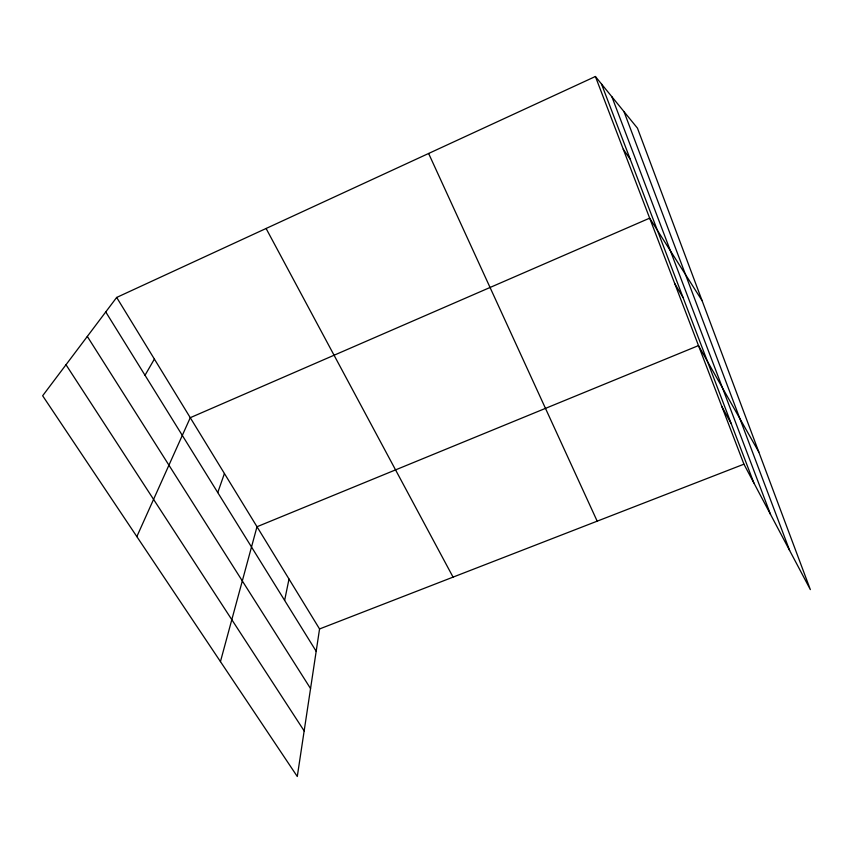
<?xml version="1.0" encoding="UTF-8"?>
<svg xmlns="http://www.w3.org/2000/svg" width="853" height="853" viewBox="0 0 853 853"><rect width="100%" height="100%" fill="white"/><g stroke="black" fill="none" stroke-linecap="round" stroke-linejoin="round"><path stroke-width="1.28" d="M116.669 297.441L319.555 628.96L297.281 776.497L42.65 395.76L116.669 297.441L595.394 76.503L637.458 128.153L810.35 589.604L743.933 464.181L595.394 76.503M284.625 600.405L289.007 579.048M220.447 661.608L256.998 526.738L698.5 345.593L758.807 452.026M217.76 492.565L224.424 473.522M136.843 536.612L190.262 417.693L649.666 218.155L702.115 300.704M145.021 375.267L154.382 359.07M319.555 628.96L743.933 464.181M623.266 149.243L630.207 159.18M66.001 364.743L304.158 730.925M87.315 336.434L310.556 688.574M105.751 311.942L316.186 651.297M674.712 283.505L683.061 297.548M721.787 406.38L731.245 423.728M266.093 228.476L453.06 577.118M428.622 153.476L597.185 521.162M601.493 83.989L753.86 482.937M611.878 96.741L770.536 514.423M624.001 111.626L789.633 550.473"/></g></svg>
